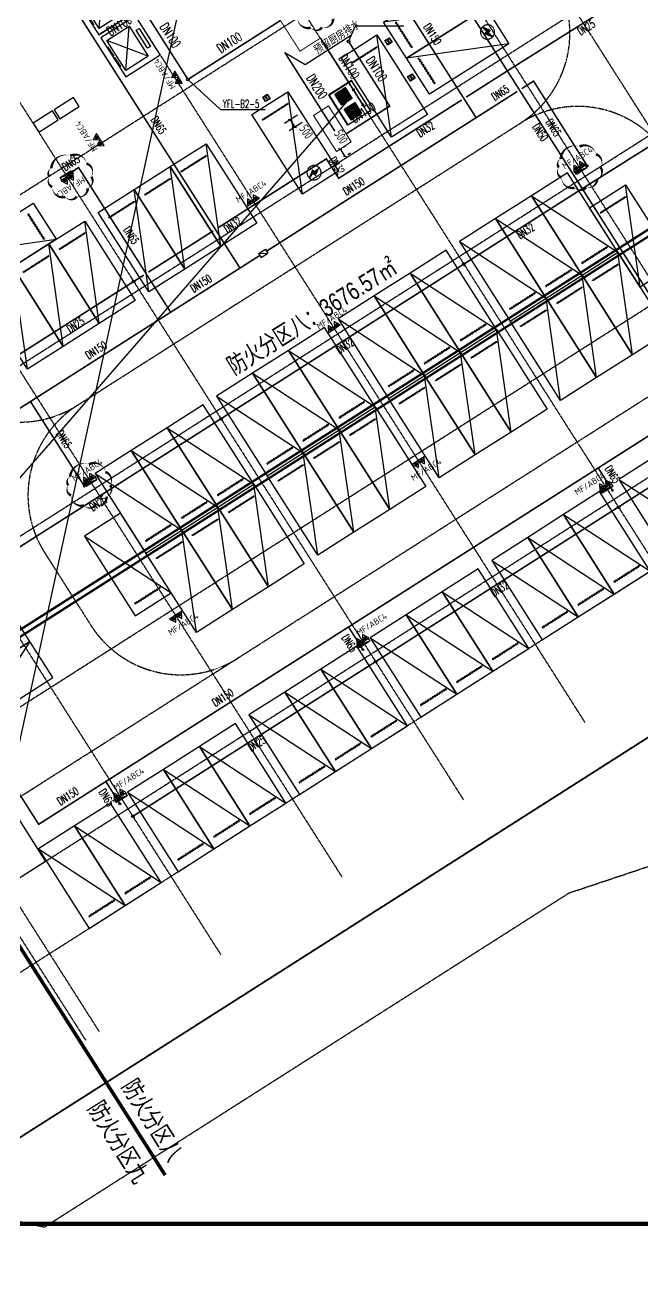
# Model space of a CAD drawing. Extents: x -1466470 to 922624, y -511729 to 590125.
# Drawn here: x -176984 to -142205, y -14968 to 55398 of the extents above; entities that cross this region are included whole.
import ezdxf

# ---------------------------------------------------------------- set-up
doc = ezdxf.new("R2010")
doc.units = 0
doc.header["$LTSCALE"] = 10
doc.header["$MEASUREMENT"] = 0
for name, pattern in [('104-1516 B2核心筒$0$DASH', [0.35, 0.25, -0.1]), ('104-1516 B2核心筒|CENTER', [2, 1.25, -0.25, 0.25, -0.25]), ('X-104 B2平面$0$ACAD_ISO04W100', [30, 24, -3, 0, -3]), ('X-104 B2平面$0$DOTE', [2.42, 2, -0.2, 0.02, -0.2]), ('X-104 B2平面$1$DASH', [0.35, 0.25, -0.1])]:
    doc.linetypes.add(name, pattern=pattern)
doc.layers.add('0-W-设备', color=63, linetype='Continuous', lineweight=0)
for name, color, linetype, plot in [('104-1516 B2核心筒$0$04-不打印_辅助线', 165, 'Continuous', False), ('DIM_MODI', 6, 'Continuous', False), ('X-104 B2平面$0$04-不打印_辅助线', 165, 'Continuous', False), ('X-104 B2平面$0$04-不打印_防火分区', 30, 'Continuous', False), ('X-104 B2平面$0$04-不打印_面积', 5, 'Continuous', False)]:
    doc.layers.add(name, color=color, linetype=linetype, plot=plot)
for name, color, linetype in [('104-1516 B2核心筒$0$A-E_电梯', 171, 'Continuous'), ('104-1516 B2核心筒$0$A-I_车位', 9, 'Continuous'), ('104-1516 B2核心筒$0$A-I_车位-流线', 127, '104-1516 B2核心筒|CENTER'), ('104-1516 B2核心筒$0$A-TECH_结构', 21, 'Continuous'), ('104-1516 B2核心筒$0$car', 8, 'Continuous'), ('104-1516 B2核心筒$0$交流充电桩', 9, 'Continuous'), ('DIM_压力废', 3, 'Continuous'), ('DIM_消防', 3, 'Continuous'), ('EQUIP_消火栓', 7, 'Continuous'), ('EQUIP_消防', 7, 'Continuous'), ('EQUIP_给水', 7, 'Continuous'), ('PIPE-中水', 122, 'TG_Z'), ('PIPE-压力废', 31, 'TG_YF'), ('PIPE-消防', 1, 'Continuous'), ('TEXT_中水', 7, 'Continuous'), ('TEXT_压力废', 7, 'Continuous'), ('TEXT_消防', 7, 'Continuous'), ('TWT_DIM', 3, 'Continuous'), ('VALVE_消防', 7, 'Continuous'), ('VPIPE-中水', 122, 'Continuous'), ('VPIPE-中水中', 124, 'Continuous'), ('VPIPE-压力废', 31, 'Continuous'), ('VPIPE-消防', 1, 'Continuous'), ('X-104 B2平面$0$02-TEXT_房间', 7, 'Continuous'), ('X-104 B2平面$0$A-SUR_看线', 231, 'Continuous'), ('X-104 B2平面$0$A_AXIS-轴线', 9, 'X-104 B2平面$0$DOTE'), ('X-104 B2平面$0$M-用地 红线', 20, 'X-104 B2平面$0$ACAD_ISO04W100'), ('X-104 B2平面$0$VPIPE-消防', 1, 'Continuous'), ('X-104 B2平面$0$集水坑&', 6, 'Continuous'), ('X-104 B2平面$1$集水坑&', 7, 'Continuous')]:
    doc.layers.add(name, color=color, linetype=linetype)
doc.layers.get('X-104 B2平面$0$A-SUR_看线').off()
doc.styles.add('_TCH_DIM_T3', font='ROS1', dxfattribs={"width": 0.8, "bigfont": 'JD'})
doc.styles.add('_TWT_PIPEDN', font='SIMPLEX', dxfattribs={"width": 0.8, "height": 3.5, "bigfont": 'HZTXT'})
doc.styles.add('_TWT_SERIAL', font='COMPLEX', dxfattribs={"width": 0.8, "height": 3.5, "bigfont": 'HZTXT'})
doc.styles.get("Standard").update_dxf_attribs({"font": 'gbenor.shx', "bigfont": 'gbcbig.shx'})
doc.styles.add('TG_LINETYPE', font='romans2.shx', dxfattribs={"width": 0.8, "height": 3, "bigfont": 'hzdf2.shx'})
doc.styles.add('X-104 B2平面$0$Arial', font='arial.ttf', dxfattribs={"width": 0.75, "height": 2.5})
doc.linetypes.add('TG_XH', pattern='A,5,-0.6,["XH",TG_LINETYPE,S=0.1,R=0,X=-0.52,Y=-0.15],0', length=5.6)
doc.linetypes.add('TG_YF', pattern='A,2,-0.6,["YF",TG_LINETYPE,S=0.1,R=0,X=-0.52,Y=-0.15],0', length=2.6)
doc.linetypes.add('TG_Z', pattern='A,2,-0.3,["Z",TG_LINETYPE,S=0.1,R=0,X=-0.23,Y=-0.15],0', length=2.3)
doc.dimstyles.new('_TWT_ARCH&&150', dxfattribs={"dimtxt": 525, "dimasz": 150, "dimexe": 375, "dimexo": 450, "dimgap": 150, "dimtad": 1, "dimdec": 0, "dimzin": 0, "dimdsep": 46, "dimtxsty": '_TCH_DIM_T3', "dimblk": 'ARCHTICK', "dimcen": 0.09, "dimclrt": 7, "dimazin": 2, "dimtfac": 1, "dimtdec": 0, "dimtix": 1, "dimtmove": 2, "dimatfit": 3, "dimfxl": 1, "dimtolj": 1, "dimtzin": 0, "dimarcsym": 0})
pattern_1 = [(180, (350, -250), (-7e-15, -79.375), [])]

# ---------------------------------------------------------------- blocks, each defined once
blk = doc.blocks.new('A-电梯2623')
for p, q in [((-975, 200), (-975, 1700)), ((-975, 1700), (1025, 1700)), ((1025, 1700), (-975, 200)), ((1025, 200), (-975, 1700)), ((-575, 1900), (-575, 2100)), ((-575, 2100), (625, 2100)), ((625, 1900), (-575, 1900)), ((625, 2100), (625, 1900)), ((1025, 1700), (1025, 200)), ((1025, 200), (-975, 200))]:
    blk.add_line(p, q)
for points in [[(-1275, 0), (1325, 0), (1325, 2300), (-1275, 2300)], [(-625, 38), (-625, 59), (-18, 59), (-18, 38)], [(68, 38), (68, 59), (675, 59), (675, 38)]]:
    blk.add_lwpolyline(points, close=True)
blk = doc.blocks.new('104-1516 B2核心筒$0$ysrtr')
at = {"layer": '104-1516 B2核心筒$0$A-TECH_结构'}
for p, q in [((0, -3200), (-2300, -3200)), ((0, -3400), (-2300, -3400))]:
    blk.add_line(p, q, dxfattribs=at)
for points in [[(-8100, -6000), (-6800, -6000), (-6800, -5400), (-8100, -5400)], [(-6700, -6000), (-5400, -6000), (-5400, -5400), (-6700, -5400)]]:
    blk.add_lwpolyline(points, close=True, dxfattribs=at)
at = {"layer": '104-1516 B2核心筒$0$A-E_电梯', "rotation": 270}
for p in [(-2300, -1875), (-2300, -4675)]:
    blk.add_blockref('A-电梯2623', p, dxfattribs=at)
blk = doc.blocks.new('104-1516 B2核心筒$0$jgfd')
blk.add_lwpolyline([(5300, -1200), (0, -1200), (0, 1200), (5300, 1200), (5300, -1200), (0, 1200)])
at = {"linetype": '104-1516 B2核心筒$0$DASH', "ltscale": 0.001}
blk.add_lwpolyline([(550, -850), (550, 850), (600, 850), (600, -850)], close=True, dxfattribs=at)
blk = doc.blocks.new('104-1516 B2核心筒$0$A$C529F39D7')
at = {"layer": '104-1516 B2核心筒$0$car', "linetype": '104-1516 B2核心筒$0$DASH'}
h = blk.add_hatch(color=256, dxfattribs=at)
h.dxf.hatch_style = 1
h.paths.add_polyline_path([(4832, 1296), (4397, 1075), (4630, 1329), (4503, 1444), (4938, 1665), (4706, 1412)])
at = {"layer": '104-1516 B2核心筒$0$car', "linetype": '104-1516 B2核心筒$0$DASH', "elevation": 0}
blk.add_lwpolyline([(4832, 1296), (4397, 1075), (4630, 1329), (4503, 1444), (4938, 1665), (4706, 1412), (4832, 1296)], dxfattribs=at)
at = {"layer": '104-1516 B2核心筒$0$car', "linetype": '104-1516 B2核心筒$0$DASH'}
blk.add_circle((4668, 1370, 0), 400, dxfattribs=at)
at = {"layer": '104-1516 B2核心筒$0$A-I_车位', "xscale": -1, "rotation": 152.5000000001189}
blk.add_blockref('104-1516 B2核心筒$0$jgfd', (554, 3512, 0), dxfattribs=at)
blk = doc.blocks.new('104-1516 B2核心筒$0$A$C3276249F')
at = {"layer": '104-1516 B2核心筒$0$交流充电桩'}
h = blk.add_hatch(color=256, dxfattribs=at)
h.dxf.hatch_style = 1
h.paths.add_polyline_path([(187, 161), (126, 76), (145, 148), (110, 157), (171, 242), (152, 171)])
for points in [[(0, 300), (300, 300), (300, 0), (0, 0)], [(20, 280), (280, 280), (280, 20), (20, 20)]]:
    blk.add_lwpolyline(points, close=True, dxfattribs=at)
blk.add_lwpolyline([(187, 161), (126, 76), (145, 148), (110, 157), (171, 242), (152, 171), (187, 161)], dxfattribs=at)
blk = doc.blocks.new('104-1516 B2核心筒')
at = {"layer": '104-1516 B2核心筒$0$04-不打印_辅助线'}
blk.add_lwpolyline([(16600, 0), (16600, 6400), (19700, 6400), (19700, 0)], close=True, dxfattribs=at)
at = {"layer": '104-1516 B2核心筒$0$A-I_车位-流线', "linetype": '104-1516 B2核心筒|CENTER'}
for p, q in [((70549, 30880), (70549, 9825)), ((34982, 20675), (64549, 20675)), ((28982, 14675), (28982, 9825)), ((101186, 3825), (16949, 3825))]:
    blk.add_line(p, q, dxfattribs=at)
for centre, start, end in [((64549, 26675), 270, 360), ((34982, 26675), 215.38411, 270), ((34982, 14675), 90, 180), ((64549, 14675), 360, 90), ((34982, 9825), 180, 270)]:
    blk.add_arc(centre, 6000, start, end, dxfattribs=at)
at = {"layer": '104-1516 B2核心筒$0$A-I_车位'}
for name, p, xscale, rotation in [('104-1516 B2核心筒$0$A$C529F39D7', (62227, 31767, 0), -0.9999999999999998, 152.4999976131462), ('104-1516 B2核心筒$0$A$C529F39D7', (56621, 28070, 0), -0.999999999999999, 62.49999761314631), ('104-1516 B2核心筒$0$A$C529F39D7', (62227, 29367, 0), -0.9999999999999998, 152.4999976131462), ('104-1516 B2核心筒$0$jgfd', (34974, 11600), -1, 269.9999976130331), ('104-1516 B2核心筒$0$jgfd', (37374, 11600), -1, 269.9999976130331), ('104-1516 B2核心筒$0$jgfd', (39774, 11600), -1, 269.9999976130331), ('104-1516 B2核心筒$0$jgfd', (43074, 11600), -1, 269.9999976130331), ('104-1516 B2核心筒$0$jgfd', (45474, 11600), -1, 269.9999976130331), ('104-1516 B2核心筒$0$jgfd', (47874, 11600), -1, 269.9999976130331), ('104-1516 B2核心筒$0$jgfd', (51174, 11600), -1, 269.9999976130331), ('104-1516 B2核心筒$0$jgfd', (53574, 11600), -1, 269.9999976130331), ('104-1516 B2核心筒$0$jgfd', (55974, 11600), -1, 269.9999976130331), ('104-1516 B2核心筒$0$jgfd', (59274, 11600), -1, 269.9999976130331), ('104-1516 B2核心筒$0$jgfd', (61674, 11600), -1, 269.9999976130331), ('104-1516 B2核心筒$0$jgfd', (64074, 11600), -1, 269.9999976130331), ('104-1516 B2核心筒$0$jgfd', (32574, 8950), -1, 269.9999976130331), ('104-1516 B2核心筒$0$jgfd', (20299, 12100), -1, 179.9999976130331), ('104-1516 B2核心筒$0$jgfd', (20299, 9700), -1, 179.9999976130331), ('104-1516 B2核心筒$0$jgfd', (20950, -4500), -1, 269.9999976130331), ('104-1516 B2核心筒$0$jgfd', (23350, -4500), -1, 269.9999976130331), ('104-1516 B2核心筒$0$jgfd', (26874, -4500), -1, 269.9999976130331), ('104-1516 B2核心筒$0$jgfd', (29274, -4500), -1, 269.9999976130331), ('104-1516 B2核心筒$0$jgfd', (31674, -4500), -1, 269.9999976130331), ('104-1516 B2核心筒$0$jgfd', (34974, -4500), -1, 269.9999976130331), ('104-1516 B2核心筒$0$jgfd', (37374, -4500), -1, 269.9999976130331), ('104-1516 B2核心筒$0$jgfd', (39774, -4500), -1, 269.9999976130331), ('104-1516 B2核心筒$0$jgfd', (43074, -4500), -1, 269.9999976130331), ('104-1516 B2核心筒$0$jgfd', (45474, -4500), -1, 269.9999976130331), ('104-1516 B2核心筒$0$jgfd', (47874, -4500), -1, 269.9999976130331), ('104-1516 B2核心筒$0$jgfd', (51174, -4500), -1, 269.9999976130331), ('104-1516 B2核心筒$0$jgfd', (53574, -4500), -1, 269.9999976130331), ('104-1516 B2核心筒$0$jgfd', (55974, -4500), -1, 269.9999976130331), ('104-1516 B2核心筒$0$jgfd', (59650, -4500), -1, 269.9999976130331)]:
    blk.add_blockref(name, p, dxfattribs=dict(at, xscale=xscale, rotation=rotation))
for p, rotation in [((39000, 30400), 179.9999466323406), ((34900, 29200), 269.9999976130331), ((37300, 29200), 269.9999976130331), ((39700, 29200), 269.9999976130331), ((43000, 29200), 269.9999976130331), ((45400, 29200), 269.9999976130331), ((47800, 29200), 269.9999976130331), ((59200, 29200), 269.9999976130331), ((66474, 14575), 269.9999976130331), ((34974, 11600), 269.9999976130331), ((37374, 11600), 269.9999976130331), ((39774, 11600), 269.9999976130331), ((43074, 11600), 269.9999976130331), ((45474, 11600), 269.9999976130331), ((47874, 11600), 269.9999976130331), ((51174, 11600), 269.9999976130331), ((53574, 11600), 269.9999976130331), ((55974, 11600), 269.9999976130331), ((59274, 11600), 269.9999976130331), ((61674, 11600), 269.9999976130331), ((64074, 11600), 269.9999976130331)]:
    blk.add_blockref('104-1516 B2核心筒$0$jgfd', p, dxfattribs=dict(at, rotation=rotation))
at = {"layer": '104-1516 B2核心筒$0$A-TECH_结构'}
blk.add_blockref('104-1516 B2核心筒$0$ysrtr', (49500, 40800), dxfattribs=at)
at = {"layer": '104-1516 B2核心筒$0$交流充电桩', "rotation": 2.628888240067718e-05}
for p in [(53100, 29400), (60597, 28396), (60597, 25996)]:
    blk.add_blockref('104-1516 B2核心筒$0$A$C3276249F', p, dxfattribs=at)
blk = doc.blocks.new('104 轴线')
for p, q in [((-153945, -56016), (-61764, 2663)), ((-115209, -1092), (-78883, -58157)), ((-149616, -62863), (-57436, -4184)), ((-149595, -62849), (-57415, -4171)), ((-122042, -5442), (-85716, -62507)), ((-100975, -7810), (-71797, -53646)), ((-128875, -9791), (-92549, -66856)), ((-145267, -69696), (-53086, -11017)), ((-145246, -69682), (-53065, -11004)), ((-135708, -14141), (-99382, -71206)), ((-140917, -76529), (-48736, -17850)), ((-140896, -76515), (-48715, -17837)), ((-142541, -18490), (-106215, -75556)), ((-149374, -22840), (-113048, -79905)), ((-150133, -23323), (-113808, -80389)), ((-136567, -83362), (-44387, -24683)), ((-136546, -83348), (-44366, -24670)), ((-134130, -87144), (-41949, -28466))]:
    blk.add_line(p, q)
at = {"layer": 'Defpoints'}
blk.add_lwpolyline([(13135, -2670), (19996, 9914), (18926, 200140), (-165691, 199501, 0.064843), (-234306, 190322, 0.064894), (-298282, 163874), (-300993, 152958), (-177498, -41043), (-162540, -55229), (-143745, -84755), (-123037, -89354), (13135, -2670)], format="xyb", close=True, dxfattribs=at)
blk = doc.blocks.new('X-104 B2平面$0$A$C63741260')
at = {"layer": 'X-104 B2平面$0$04-不打印_辅助线'}
blk.add_lwpolyline([(0, -1242375), (416150, -1242375), (416150, -948025), (0, -948025)], close=True, dxfattribs=at)
blk.add_lwpolyline([(0, -1242375), (416150, -1242375), (416150, -948025), (0, -948025)], close=True, dxfattribs=at)
blk.add_lwpolyline([(0, -1242375), (416150, -1242375), (416150, -948025), (0, -948025)], close=True, dxfattribs=at)
blk.add_lwpolyline([(0, -1242375), (416150, -1242375), (416150, -948025), (0, -948025)], close=True, dxfattribs=at)
at = {"layer": 'X-104 B2平面$0$04-不打印_面积'}
blk.add_lwpolyline([(0, -1242375), (416150, -1242375), (416150, -948025), (0, -948025)], close=True, dxfattribs=at)
blk = doc.blocks.new('X-104 B2平面$1$12ddddddj')
at = {"layer": 'X-104 B2平面$1$集水坑&', "linetype": 'Continuous'}
h = blk.add_hatch(dxfattribs=at)
h.set_pattern_fill('ANSI31', color=256, scale=50, angle=135)
h.set_pattern_definition(pattern_1)
h.paths.add_polyline_path([(3014056, 294593), (3014756, 294593), (3014756, 293893), (3014056, 293893)])
h.paths.add_polyline_path([(3014056, 293593), (3014756, 293593), (3014756, 292893), (3014056, 292893)])
for points in [[(3015056, 294743), (3013556, 294743), (3013556, 292743), (3015056, 292743)], [(3014056, 294593), (3014756, 294593), (3014756, 293893), (3014056, 293893)], [(3014056, 293593), (3014756, 293593), (3014756, 292893), (3014056, 292893)]]:
    blk.add_lwpolyline(points, close=True, dxfattribs=at)
for centre in [(3013736, 294243), (3013736, 293243)]:
    blk.add_circle(centre, 50, dxfattribs=at)
blk = doc.blocks.new('X-104 B2平面$0$A$C46881555')
at = {"layer": 'X-104 B2平面$0$VPIPE-消防', "linetype": 'Continuous'}
for centre in [(58160, 53561), (29199, 53247), (29857, 35544), (59572, 35314), (45535, 26345), (31861, 17678)]:
    blk.add_circle(centre, 50, dxfattribs=at)
blk = doc.blocks.new('X-104 B2平面')
at = {"layer": 'X-104 B2平面$0$04-不打印_辅助线', "const_width": 250}
blk.add_lwpolyline([(-190030, -6020), (226120, -6020), (226120, 288330), (-190030, 288330)], close=True, dxfattribs=at)
at = {"layer": 'X-104 B2平面$0$04-不打印_防火分区', "linetype": 'X-104 B2平面$1$DASH', "const_width": 200}
blk.add_lwpolyline([(-12701, 50865), (11802, 12373), (11211, 11997), (20932, -3274)], dxfattribs=at)
at = {"layer": 'X-104 B2平面$0$04-不打印_面积', "color": 250}
for points in [[(-42154, 257698), (-16810, -114737), (61547, 245499)], [(31154, 57113), (-56424, -43588), (-73751, -43588)]]:
    blk.add_lwpolyline(points, dxfattribs=at)
at = {"layer": 'X-104 B2平面$0$M-用地 红线', "ltscale": 0.05}
blk.add_lwpolyline([(143408, 82020), (150269, 94604), (149199, 284830), (-35418, 284191, 0.064843), (-104033, 275012, 0.064894), (-168009, 248564), (-170720, 237648), (-47225, 43647), (-32267, 29461), (-13472, -65), (7236, -4664), (143408, 82020)], format="xyb", close=True, dxfattribs=at)
blk.add_lwpolyline([(143408, 82020), (150269, 94604), (149199, 284830), (-35418, 284191, 0.064843), (-104033, 275012, 0.064894), (-168009, 248564), (-170720, 237648), (-47225, 43647), (-32267, 29461), (-13472, -65), (7236, -4664), (143408, 82020)], format="xyb", close=True, dxfattribs=at)
blk.add_lwpolyline([(143408, 82020), (7236, -4664), (14139, -6196), (43665, 12599), (63221, 19121), (94747, 39189), (108934, 54147), (138459, 72942), (143408, 82020)], close=True, dxfattribs=at)
at = {"layer": 'X-104 B2平面$1$集水坑&'}
for points in [[(8034, 24436), (59071, 56925), (59286, 56587), (8249, 24099)], [(8103, 24421), (59056, 56856), (59217, 56603), (8264, 24168)]]:
    blk.add_lwpolyline(points, close=True, dxfattribs=at)
at = {"rotation": 32.47920826362237}
blk.add_blockref('104-1516 B2核心筒', (-2417, 3796), dxfattribs=at)
at = {"layer": 'X-104 B2平面$0$04-不打印_辅助线'}
blk.add_blockref('X-104 B2平面$0$A$C63741260', (-190030, 1236355), dxfattribs=at)
at = {"layer": 'X-104 B2平面$0$A-SUR_看线'}
blk.add_blockref('X-104 B2平面$0$A$C46881555', (-13472, -65), dxfattribs=at)
at = {"layer": 'X-104 B2平面$0$A_AXIS-轴线', "rotation": 7.045863037328646e-07}
blk.add_blockref('104 轴线', (130274, 84690), dxfattribs=at)
at = {"layer": 'X-104 B2平面$1$集水坑&', "color": 1, "linetype": 'Continuous', "xscale": -1, "rotation": 32.47920374043883}
blk.add_blockref('X-104 B2平面$1$12ddddddj', (2731885, 1427905), dxfattribs=at)
at = {"layer": 'X-104 B2平面$0$02-TEXT_房间', "color": 1, "style": 'X-104 B2平面$0$Arial', "width": 0.75}
blk.add_text('防火分区八：3676.57㎡', height=1000, rotation=32.00461, dxfattribs=at).set_placement((24814, 41702))
at = {"layer": 'X-104 B2平面$0$04-不打印_防火分区', "linetype": 'X-104 B2平面$1$DASH', "style": 'X-104 B2平面$0$Arial', "width": 0.75}
for s, p in [('防火分区八', (18456, 1736)), ('防火分区九', (16543, 504))]:
    blk.add_text(s, height=1000, rotation=302.00461, dxfattribs=at).set_placement(p)
blk = doc.blocks.new('$TWTSYS$00000546')
h = blk.add_hatch()
h.set_pattern_fill('ANSI31', color=256, scale=200, style=0)
h.set_pattern_definition([(45, (-38543.802, -6670.83), (-17.67767, 17.67767), [])])
h.paths.add_polyline_path([(-65, 174), (65, 174), (65, 44), (-65, 44)])
for points in [[(0, 344), (-198, 0), (198, 0)], [(-65, 174), (65, 174), (65, 44), (-65, 44)]]:
    blk.add_lwpolyline(points, close=True)
blk = doc.blocks.new('X-104 B2平面$0$12ddddddj')
at = {"layer": 'X-104 B2平面$0$集水坑&', "linetype": 'Continuous'}
h = blk.add_hatch(dxfattribs=at)
h.set_pattern_fill('ANSI31', color=256, scale=50, angle=135)
h.set_pattern_definition(pattern_1)
h.paths.add_polyline_path([(3014056, 294593), (3014756, 294593), (3014756, 293893), (3014056, 293893)])
h.paths.add_polyline_path([(3014056, 293593), (3014756, 293593), (3014756, 292893), (3014056, 292893)])
for points in [[(3015056, 294743), (3013556, 294743), (3013556, 292743), (3015056, 292743)], [(3014056, 294593), (3014756, 294593), (3014756, 293893), (3014056, 293893)], [(3014056, 293593), (3014756, 293593), (3014756, 292893), (3014056, 292893)]]:
    blk.add_lwpolyline(points, close=True, dxfattribs=at)
for centre in [(3013736, 294243), (3013736, 293243)]:
    blk.add_circle(centre, 50, dxfattribs=at)
blk = doc.blocks.new('$TwtSys$00000434')
for p, q in [((-0.5, 0.5), (-0.5, -0.5)), ((-0.5, -0.5), (0.5, 0.5)), ((0.5, 0.5), (-0.5, 0.5)), ((0.5, -0.5), (0.5, 0.5)), ((-0.5, -0.5), (0.5, -0.5))]:
    blk.add_line(p, q)
blk.add_solid([(0.5, -0.5), (0.5, 0.5), (-0.5, -0.5)])
blk = doc.blocks.new('$TwtSys$00000320')
at = {"const_width": 20}
for points in [[(0, 0), (0, -121)], [(-37, -83), (37, -83)]]:
    blk.add_lwpolyline(points, dxfattribs=at)
blk = doc.blocks.new('$VALVE$00000316')
for p, q in [((-125, 72), (125, -72)), ((-125, 72), (-125, -72)), ((-125, 72), (125, 72)), ((125, 72), (125, -72)), ((-125, -72), (125, -72))]:
    blk.add_line(p, q)
at = {"const_width": 21.1}
blk.add_lwpolyline([(-11, 0, 1), (11, 0, 1)], format="xyb", close=True, dxfattribs=at)
for p in [(-125, 0), (125, 0)]:
    blk.add_point(p)
at = {"color": 7, "flags": 9}
for tag in ['XSIZE', 'YSIZE']:
    blk.add_attdef(tag, (0, 0), '', height=0.5, dxfattribs=at)
blk = doc.blocks.new('_ArchTick')
at = {"color": 0, "linetype": 'ByBlock', "const_width": 0.4}
blk.add_lwpolyline([(-0.5, -0.5), (0.5, 0.5)], dxfattribs=at)
blk = doc.blocks.new('*D93')
at = {"layer": 'Defpoints', "color": 0, "linetype": 'ByBlock', "transparency": 16777216}
for p in [(-159463, 48289), (-159194, 47867), (-158977, 48006)]:
    blk.add_point(p, dxfattribs=at)
at = {"layer": 'TWT_DIM', "color": 0, "linetype": 'ByBlock', "lineweight": -2, "transparency": 16777216}
for p, q in [((-159083, 48531), (-158929, 48629)), ((-159246, 48427), (-158977, 48006)), ((-158814, 48109), (-158661, 48207))]:
    blk.add_line(p, q, dxfattribs=at)
at = {"layer": 'TWT_DIM', "color": 0, "linetype": 'ByBlock', "lineweight": -2, "transparency": 16777216, "xscale": 150, "yscale": 150, "zscale": 150}
for p, rotation in [((-159246, 48427), 122.4792145487728), ((-158977, 48006), 302.4792145487729)]:
    blk.add_blockref('_ArchTick', p, dxfattribs=dict(at, rotation=rotation))
at = {"layer": 'TWT_DIM', "color": 7, "linetype": 'ByBlock', "transparency": 16777216, "insert": (-159196, 49117), "char_height": 525, "attachment_point": 5, "rotation": 302.47921, "style": '_TCH_DIM_T3'}
blk.add_mtext('\\A1;500', dxfattribs=at)
blk = doc.blocks.new('*D94')
at = {"layer": 'Defpoints', "color": 0, "linetype": 'ByBlock', "transparency": 16777216}
for p in [(-161273, 50575), (-161004, 50153), (-161800, 49646)]:
    blk.add_point(p, dxfattribs=at)
at = {"layer": 'TWT_DIM', "color": 0, "linetype": 'ByBlock', "lineweight": -2, "transparency": 16777216}
for p, q in [((-161653, 50333), (-162385, 49867)), ((-162069, 50068), (-161800, 49646)), ((-161384, 49911), (-162117, 49445))]:
    blk.add_line(p, q, dxfattribs=at)
at = {"layer": 'TWT_DIM', "color": 0, "linetype": 'ByBlock', "lineweight": -2, "transparency": 16777216, "xscale": 150, "yscale": 150, "zscale": 150}
for p, rotation in [((-162069, 50068), 122.4792049196851), ((-161800, 49646), 302.4792049196852)]:
    blk.add_blockref('_ArchTick', p, dxfattribs=dict(at, rotation=rotation))
at = {"layer": 'TWT_DIM', "color": 7, "linetype": 'ByBlock', "transparency": 16777216, "insert": (-161154, 49400), "char_height": 525, "attachment_point": 5, "rotation": 302.4792, "style": '_TCH_DIM_T3'}
blk.add_mtext('\\A1;500', dxfattribs=at)

msp = doc.modelspace()

# ---------------------------------------------------------------- hatches: boundary and pattern name
at = {"layer": 'PIPE-中水'}
for points in [[(-160026.3, 47871.2), (-160050.4, 47909.2), (-160012.5, 47933.3)], [(-160026.3, 47871.2), (-159988.3, 47895.4), (-160012.5, 47933.3)], [(-159328.7, 46775.4), (-159366.7, 46751.3), (-159342.5, 46713.3)], [(-159328.7, 46775.4), (-159304.6, 46737.5), (-159342.5, 46713.3)]]:
    msp.add_hatch(color=256, dxfattribs=at).paths.add_polyline_path(points)
at = {"layer": 'PIPE-压力废', "linetype": 'TG_YF'}
for points in [[(-161510.3, 53927.8), (-161532.5, 53913.7), (-161518.3, 53891.6)], [(-161510.3, 53927.8), (-161496.2, 53905.7), (-161518.3, 53891.6)]]:
    msp.add_hatch(color=256, dxfattribs=at).paths.add_polyline_path(points)
at = {"layer": 'PIPE-压力废'}
for points in [[(-156458.9, 50836.4), (-156421, 50860.6), (-156396.8, 50822.6)], [(-156458.9, 50836.4), (-156434.8, 50798.4), (-156396.8, 50822.6)]]:
    msp.add_hatch(color=256, dxfattribs=at).paths.add_polyline_path(points)
at = {"layer": 'PIPE-消防', "linetype": 'TG_XH'}
for points in [[(-148363.1, 52243.3), (-148387.2, 52281.3), (-148349.2, 52305.5)], [(-148363.1, 52243.3), (-148325.1, 52267.4), (-148349.2, 52305.5)], [(-173968.9, 47382.1), (-173993.6, 47419.7), (-173955.4, 47444.8)], [(-173968.9, 47382.1), (-173930.9, 47406.3), (-173955.4, 47444.8)], [(-176215.6, 10438.4), (-176253.6, 10414.2), (-176229.4, 10376.2)], [(-176215.6, 10438.4), (-176191.4, 10400.4), (-176229.4, 10376.2)]]:
    msp.add_hatch(color=256, dxfattribs=at).paths.add_polyline_path(points)

# ---------------------------------------------------------------- linework, layer by layer
at = {"layer": '0-W-设备', "color": 2, "linetype": 'ByBlock', "ltscale": 0.5}
msp.add_lwpolyline([(-159462.6, 48289.3), (-160751.4, 50313.9), (-159907.8, 50850.9), (-158619, 48826.3)], close=True, dxfattribs=at)
at = {"layer": 'DIM_MODI'}
for points in [[(-159451, 56383.5, 0, 150, 0.5), (-159713.5, 57122.9, 0, 150, 0.5), (-160631.6, 57556.2, 0, 150, 0.5), (-161697.8, 56853.9, 0, 150, 0.5), (-161796.3, 56383.5, 0, 150, 0.5), (-161646.1, 55809.4, 0, 150, 0.5), (-160912.6, 55247.1, 0, 150, 0.5), (-160271.2, 55265.1, 0, 150, 0.5), (-159644.9, 55737.7, 0, 150, 0.5)], [(-144591.2, 47385.8, 0, 150, 0.5), (-144853.7, 48125.2, 0, 150, 0.5), (-145771.8, 48558.4, 0, 150, 0.5), (-146838, 47856.2, 0, 150, 0.5), (-146936.5, 47385.8, 0, 150, 0.5), (-146786.3, 46811.7, 0, 150, 0.5), (-146052.8, 46249.3, 0, 150, 0.5), (-145411.4, 46267.4, 0, 150, 0.5), (-144785.1, 46740, 0, 150, 0.5)], [(-173256.2, 46864.4, 0, 150, 0.5), (-173518.7, 47603.8, 0, 150, 0.5), (-174436.9, 48037, 0, 150, 0.5), (-175503, 47334.8, 0, 150, 0.5), (-175601.5, 46864.4, 0, 150, 0.5), (-175451.3, 46290.3, 0, 150, 0.5), (-174717.8, 45728, 0, 150, 0.5), (-174076.4, 45746, 0, 150, 0.5), (-173450.1, 46218.6, 0, 150, 0.5)], [(-172196.9, 29512.7, 0, 150, 0.5), (-172459.4, 30252.1, 0, 150, 0.5), (-173377.6, 30685.4, 0, 150, 0.5), (-174443.7, 29983.1, 0, 150, 0.5), (-174542.2, 29512.7, 0, 150, 0.5), (-174392, 28938.6, 0, 150, 0.5), (-173658.5, 28376.3, 0, 150, 0.5), (-173017.1, 28394.3, 0, 150, 0.5), (-172390.8, 28866.9, 0, 150, 0.5)]]:
    msp.add_lwpolyline(points, format="xyseb", close=True, dxfattribs=at)
at = {"layer": 'DIM_压力废'}
for p, q in [((-158775.7, 54475.8), (-158391.9, 55352.9)), ((-158391.9, 55352.9), (-155673.3, 55352.9)), ((-167813.2, 52338.4), (-165989.9, 50647.9)), ((-165989.9, 50647.9), (-163466.2, 50647.9))]:
    msp.add_line(p, q, dxfattribs=at)
at = {"layer": 'DIM_消防'}
for p, q in [((-161209.8, 53178.6), (-158606.7, 54837)), ((-162366, 53856.5), (-161209.8, 53178.6))]:
    msp.add_line(p, q, dxfattribs=at)
at = {"layer": 'PIPE-中水', "ltscale": 1.5, "const_width": 90}
for points in [[(-154560.6, 60234.8), (-149838.4, 52816.6)], [(-149838.4, 52816.6), (-141246.1, 58220)], [(-152154.7, 51342.1), (-149838.4, 52816.6)], [(-149838.4, 52816.6), (-145622.5, 46193.5)], [(-145622.5, 46193.5), (-137031.6, 51599.3)], [(-159328.7, 46775.4), (-152407.8, 51181)], [(-166142.3, 43978), (-160026.3, 47871.2)], [(-160026.3, 47871.2), (-159328.7, 46775.4)], [(-152221.2, 41993), (-145622.5, 46193.5)], [(-145622.5, 46193.5), (-136923.2, 32527.4)], [(-170043.4, 41494.7), (-166395.4, 43816.9)], [(-165889.6, 33292.2), (-152347.7, 41912.5)], [(-177636.2, 36661.4), (-170929.7, 40930.5)], [(-170803.1, 41011.1), (-170296.5, 41333.6)], [(-180066.1, 24268.1), (-166016.1, 33211.7)], [(-143521.9, 28326.9), (-136923.2, 32527.4)], [(-157187.9, 19627.6), (-143648.4, 28246.4)], [(-170854, 10928.3), (-157314.5, 19547.1)]]:
    msp.add_lwpolyline(points, dxfattribs=at)
at = {"layer": 'PIPE-压力废', "linetype": 'TG_YF', "ltscale": 1.5}
for points, const_width in [([(-170632.4, 56767.3), (-167853.4, 52401.7)], 90), ([(-167749.9, 52378.7), (-162608.4, 55651.5)], 90), ([(-162608.4, 55651.5), (-161510.3, 53927.8)], 52.5), ([(-161510.3, 53927.8), (-160355.3, 54663.6)], 52.5), ([(-160355.3, 54663.6), (-157962.1, 50904)], 90), ([(-160355.3, 54663.6), (-160338.4, 54674.4)], 52.5)]:
    msp.add_lwpolyline(points, dxfattribs=dict(at, const_width=const_width))
at = {"layer": 'PIPE-压力废', "ltscale": 1.5, "const_width": 90}
for points in [[(-158735.4, 54412.6), (-156458.9, 50836.4)], [(-162366, 53856.5), (-159546.8, 49427.7)], [(-158906.7, 49278.2), (-156458.9, 50836.4)]]:
    msp.add_lwpolyline(points, dxfattribs=at)
at = {"layer": 'PIPE-消防', "linetype": 'TG_XH', "ltscale": 1.5, "const_width": 90}
for points in [[(-157270.4, 59081.8), (-151595.1, 50186)], [(-164886.2, 41725.4), (-174791, 57285.3)], [(-148363.1, 52243.3), (-149026.8, 51820.8)], [(-145341.7, 47476.2), (-148363.1, 52243.3)], [(-149279.9, 51659.7), (-151595.1, 50186)], [(-151595.1, 50186), (-163388, 42679.1)], [(-174303.3, 47162.5), (-173968.9, 47382.1)], [(-168787.3, 39242.1), (-173968.9, 47382.1)], [(-163767, 42437.8), (-164886.2, 41725.4)], [(-164886.2, 41725.4), (-168787.3, 39242.1)], [(-168787.3, 39242.1), (-176675.8, 34220.6)], [(-138373.7, 34526.8), (-158777.1, 21538.9)], [(-176675.8, 34220.6), (-181245.2, 31312)], [(-173645, 29459.4), (-176675.8, 34220.6)], [(-143929.5, 29229.4), (-144722.6, 30481.8)], [(-158777.1, 21538.9), (-172434.3, 12845.4)], [(-157967.2, 20260), (-158777.1, 21538.9)], [(-176215.6, 10438.4), (-179186.4, 15107.7)], [(-172434.3, 12845.4), (-176215.6, 10438.4)], [(-171641.2, 11593), (-172434.3, 12845.4)]]:
    msp.add_lwpolyline(points, dxfattribs=at)
at = {"layer": 'VPIPE-中水', "linetype": 'Continuous'}
for centre in [(-152284.4, 41952.8), (-170866.4, 40970.8), (-165952.9, 33252), (-143585.1, 28286.7), (-157251.2, 19587.4)]:
    msp.add_circle(centre, 75, dxfattribs=at)
at = {"layer": 'VPIPE-中水中', "linetype": 'Continuous'}
for centre in [(-152284.4, 41952.8), (-170866.4, 40970.8), (-170917.3, 10888.1)]:
    msp.add_circle(centre, 75, dxfattribs=at)
at = {"layer": 'VPIPE-压力废', "linetype": 'Continuous'}
for centre in [(-158775.7, 54475.8), (-167813.2, 52338.4)]:
    msp.add_circle(centre, 75, dxfattribs=at)
at = {"layer": 'VPIPE-消防', "linetype": 'Continuous'}
for centre in [(-174303.3, 47162.5), (-145341.7, 47476.2), (-173645, 29459.4), (-143929.5, 29229.4), (-157967.2, 20260), (-171641.2, 11593)]:
    msp.add_circle(centre, 50, dxfattribs=at)

# ---------------------------------------------------------------- block references
msp.add_blockref('X-104 B2平面', (-190030.1, -6020))
at = {"layer": 'EQUIP_消火栓', "xscale": 700, "yscale": -180, "zscale": 700}
for p, rotation in [((-174657.9, 46926.3), 32.22292298008605), ((-145705.1, 47255.2), 212.2229229800861), ((-173290.4, 29695.6), 212.2229229800861), ((-144249.7, 29332.2), 212.2229229800861), ((-157918, 20632.9), 212.2229229800861), ((-171584.1, 11933.6), 212.2229229800861)]:
    msp.add_blockref('$TwtSys$00000434', p, dxfattribs=dict(at, rotation=rotation))
at = {"layer": 'EQUIP_消防'}
for p, rotation in [((-168451.1, 52637.9), 122.2229229800861), ((-168239.5, 52302.2), 122.2229229800861), ((-172853, 49124.5), 122.2229229800861), ((-172641.4, 48788.9), 122.2229229800861), ((-145920.9, 47225.6), 32.22292298008606), ((-145585.3, 47437.2), 32.22292298008606), ((-174777.7, 46744.4), 212.2229229800861), ((-174442.1, 46956), 212.2229229800861), ((-163951.6, 45547.5), 32.22292298008606), ((-164287.3, 45336), 32.22292298008606), ((-159407, 38423.7), 32.22292298008606), ((-159742.7, 38212.1), 32.22292298008606), ((-154683, 31002.5), 212.2229229800861), ((-173170.5, 29877.5), 32.22292298008606), ((-155018.6, 30791), 212.2229229800861), ((-173506.2, 29665.9), 32.22292298008606), ((-144465.5, 29302.6), 32.22292298008606), ((-144129.9, 29514.1), 32.22292298008606), ((-168686.1, 22090.8), 212.2229229800861), ((-168350.4, 22302.4), 212.2229229800861), ((-157798.1, 20814.9), 32.22292298008606), ((-158133.8, 20603.3), 32.22292298008606), ((-171799.9, 11904), 32.22292298008606), ((-171464.2, 12115.6), 32.22292298008606)]:
    msp.add_blockref('$TWTSYS$00000546', p, dxfattribs=dict(at, rotation=rotation))
at = {"layer": 'EQUIP_给水', "linetype": 'ByBlock', "xscale": 1.5, "zscale": 1.5}
for p, yscale, rotation in [((-152284.4, 41952.8), 1.5, 32.47923884071964), ((-170866.4, 40970.8), -1.5, 32.47917924661097), ((-165952.9, 33252), 1.5, 32.47923884071964), ((-143585.1, 28286.7), 1.5, 32.47923884071964), ((-157253.6, 19586), 1.5, 32.47923884071964), ((-170917.3, 10888.1), 1.5, 32.47923884071964)]:
    msp.add_blockref('$TwtSys$00000320', p, dxfattribs=dict(at, yscale=yscale, rotation=rotation))
at = {"layer": 'VALVE_消防', "linetype": 'ByBlock', "xscale": -1.8, "yscale": -1.8, "zscale": 1.8, "rotation": 212.479061175914}
msp.add_blockref('$VALVE$00000316', (-163577.5, 42558.5), dxfattribs=at)
at = {"layer": 'X-104 B2平面$0$集水坑&', "linetype": 'Continuous', "rotation": 212.4792036834816}
msp.add_blockref('X-104 B2平面$0$12ddddddj', (2226375.1, 1917485.4), dxfattribs=at)

# ---------------------------------------------------------------- texts
at = {"layer": 'DIM_压力废', "color": 7, "style": '_TWT_SERIAL', "width": 0.64}
msp.add_text('YFL-B2-5', height=450, dxfattribs=at).set_placement((-165846.5, 50737.9))
at = {"layer": 'DIM_消防', "color": 7, "style": '_TWT_SERIAL', "width": 0.8}
msp.add_text('预留厨房排水', height=450, rotation=32.5, dxfattribs=at).set_placement((-160519.2, 53725.3))
at = {"layer": 'TEXT_中水', "style": '_TWT_PIPEDN', "width": 0.64}
for s, rotation, p in [('DN25', 32.164392, (-145709.7, 54792.8)), ('DN32', 32.479224, (-154747.1, 49069.6)), ('DN50', 302.479208, (-148456.9, 49668.5)), ('DN32', 302.479224, (-159897.8, 47809)), ('DN32', 32.479224, (-165609.8, 43694.6)), ('DN32', 32.479224, (-149116.9, 43346.7)), ('DN25', 32.479224, (-174446.4, 38069.6)), ('DN32', 32.479224, (-159282.1, 36875.9)), ('DN25', 32.479224, (-173173, 28033.6)), ('DN32', 32.479224, (-150581.7, 23210.6)), ('DN25', 32.479224, (-164247.8, 14511.3))]:
    msp.add_text(s, height=450, rotation=rotation, dxfattribs=at).set_placement(p)
at = {"layer": 'TEXT_压力废', "linetype": 'TG_YF', "style": '_TWT_PIPEDN', "width": 0.64}
for rotation, p in [(32.47799, (-172165.3, 54760)), (302.479205, (-169423.9, 55306.8)), (32.479202, (-165964.7, 53793.8)), (302.479205, (-159359.8, 53537.7))]:
    msp.add_text('DN100', height=525, rotation=rotation, dxfattribs=at).set_placement(p)
at = {"layer": 'TEXT_压力废', "style": '_TWT_PIPEDN', "width": 0.64}
for s, rotation, p in [('DN100', 302.479205, (-157818.4, 53410)), ('DN200', 302.479205, (-161174.7, 52423)), ('DN100', 32.479205, (-158436.7, 49856.2))]:
    msp.add_text(s, height=525, rotation=rotation, dxfattribs=at).set_placement(p)
at = {"layer": 'TEXT_消防', "linetype": 'TG_XH', "style": '_TWT_PIPEDN', "width": 0.64}
for s, rotation, p in [('DN150', 302.536873, (-154586, 55292.5)), ('DN65', 32.479061, (-150545.3, 51120.9)), ('DN65', 302.479061, (-169932.4, 50071.6)), ('DN65', 302.365998, (-147705.2, 49944.4)), ('DN65', 33.297107, (-174700.9, 47170.5)), ('DN150', 32.479061, (-158899.4, 45803)), ('DN65', 302.479061, (-171471.8, 43878.3)), ('DN150', 32.479061, (-167495.6, 40331.1)), ('DN150', 32.479061, (-173390.4, 36578.7)), ('DN65', 302.479061, (-175254.2, 32406.2)), ('DN65', 302.345027, (-144387.6, 30432.9)), ('DN65', 302.345027, (-159191.7, 20934.9)), ('DN150', 32.479061, (-166264.5, 17039.5)), ('DN150', 32.479061, (-174983.7, 11489.2)), ('DN65', 302.345027, (-172857.9, 12255.7))]:
    msp.add_text(s, height=450, rotation=rotation, dxfattribs=at).set_placement(p)
at = {"layer": 'TEXT_消防'}
for rotation, p in [(122.222923, (-168474.1, 51930.3)), (122.222923, (-172876, 48417)), (32.222923, (-146614.5, 47275.9)), (212.222923, (-173748.5, 46905.7)), (32.222923, (-164980.8, 45386.2)), (32.222923, (-160436.3, 38262.4)), (32.222923, (-174199.8, 29716.2)), (32.222923, (-155120.6, 29736.6)), (32.222923, (-145919.4, 28927)), (32.222923, (-168788, 21036.5)), (32.222923, (-158189.5, 21030.5)), (32.222923, (-171855.6, 12331.2))]:
    msp.add_text('MF/ABC4', height=350, rotation=rotation, dxfattribs=at).set_placement(p)

# ---------------------------------------------------------------- dimensions: what is measured, and where the dimension line sits
at = {"layer": 'TWT_DIM', "color": 2, "linetype": 'ByBlock'}
for base, p1, p2, angle, picture, middle in [((-161800.2, 49646.2), (-161273, 50574.6), (-161004.5, 50152.8), 302.479205, '*D94', (-161154.2, 49399.6)), ((-158977.2, 48005.6), (-159462.6, 48289.3), (-159194.1, 47867.5), 302.479215, '*D93', (-159195.8, 49117))]:
    dim = msp.add_linear_dim(base=base, p1=p1, p2=p2, angle=angle, text='500', dimstyle='_TWT_ARCH&&150', dxfattribs=at)
    dim.commit()
    dim.dimension.update_dxf_attribs({"geometry": picture, "text_midpoint": middle, "dimtype": 161})

doc.saveas('drawing.dxf')
